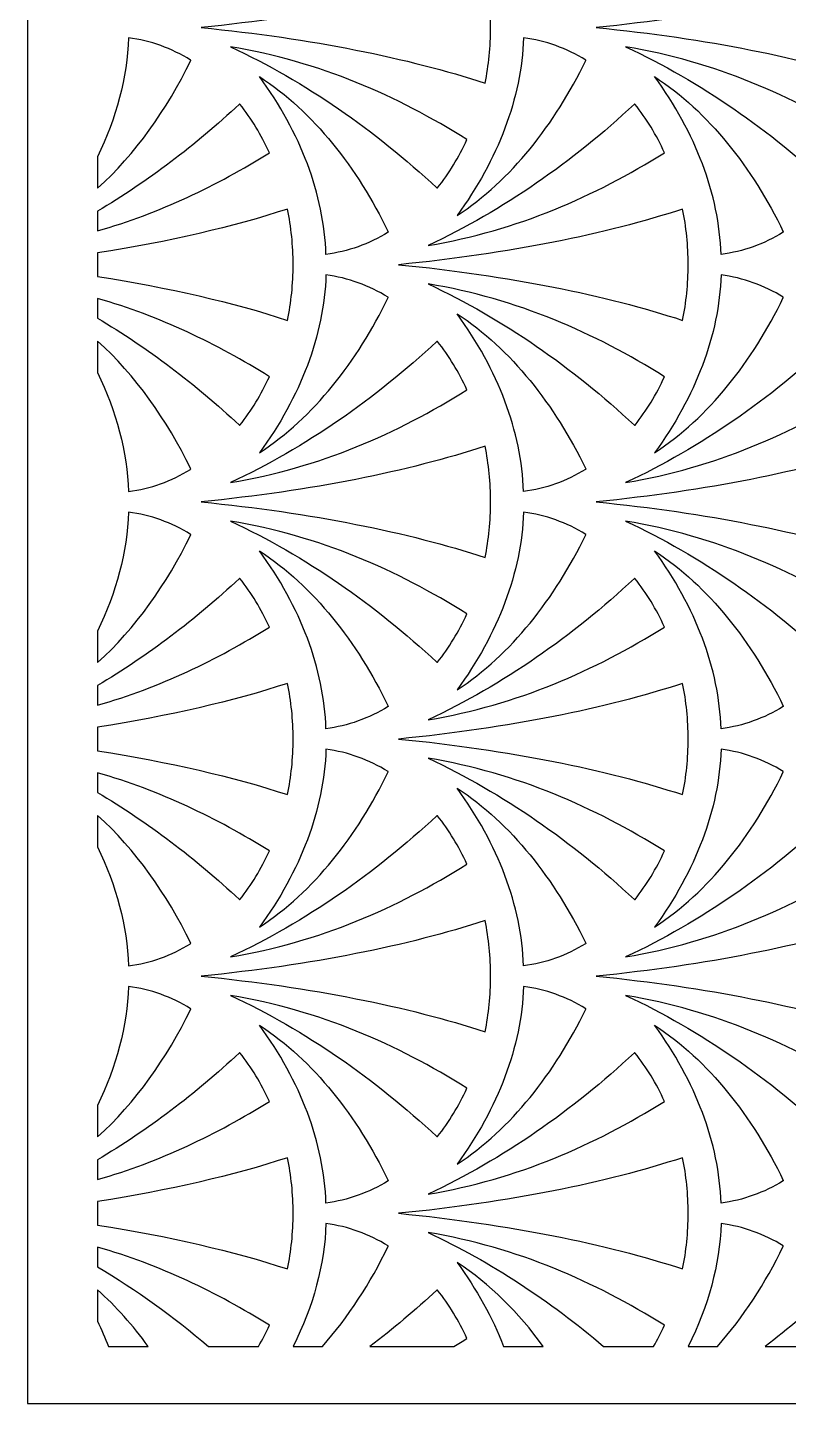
# Model space of a CAD drawing. Header units: centimetres. Extents: x 7.8 to 12.4, y -9 to 9.
# Drawn here: x 7.778 to 10.227, y -9 to -4.57 of the extents above; entities that cross this region are included whole.
import ezdxf

# ---------------------------------------------------------------- set-up
doc = ezdxf.new("R2010")
doc.units = ezdxf.units.CM
doc.header["$MEASUREMENT"] = 0
doc.layers.add('layer 1', color=7, linetype='Continuous')

msp = doc.modelspace()

# ---------------------------------------------------------------- linework, layer by layer
at = {"layer": 'layer 1', "color": 250, "lineweight": 30}
for points, knots in [([(7.77791, 9.00077), (7.77791, 9.00077), (12.37, 9.00077), (12.37, 9.00077), (12.37, 9.00077), (12.37, 9.00077), (12.37, -9.00021), (12.37, -9.00021), (12.37, -9.00021), (12.37, -9.00021), (7.77791, -9.00021), (7.77791, -9.00021), (7.77791, -9.00021), (7.77791, -9.00021), (7.77791, 9.00077), (7.77791, 9.00077)], [0, 0, 0, 0, 0.2, 0.2, 0.2, 0.2, 0.4, 0.4, 0.4, 0.4, 0.6, 0.6, 0.6, 0.6, 1, 1, 1, 1]), ([(9.25061, -4.39091), (9.26224, -4.44829), (9.26844, -4.50833), (9.26844, -4.57011), (9.26844, -4.57011), (9.26844, -4.6319), (9.26224, -4.69193), (9.25061, -4.74931), (9.25061, -4.74931), (9.00328, -4.66814), (8.69345, -4.60557), (8.3363, -4.57011), (8.3363, -4.57011), (8.33633, -4.57011), (8.33636, -4.57011), (8.3364, -4.57011), (8.3364, -4.57011), (8.33636, -4.5701), (8.33633, -4.5701), (8.3363, -4.5701), (8.3363, -4.5701), (8.69345, -4.53466), (9.00328, -4.47207), (9.25061, -4.39091)], [0, 0, 0, 0, 0.1428571, 0.1428571, 0.1428571, 0.1428571, 0.2857143, 0.2857143, 0.2857143, 0.2857143, 0.4285714, 0.4285714, 0.4285714, 0.4285714, 0.5714286, 0.5714286, 0.5714286, 0.5714286, 0.7142857, 0.7142857, 0.7142857, 0.7142857, 1, 1, 1, 1]), ([(10.5222, -4.39091), (10.53382, -4.44829), (10.54002, -4.50833), (10.54002, -4.57011), (10.54002, -4.57011), (10.54002, -4.6319), (10.53382, -4.69193), (10.5222, -4.74931), (10.5222, -4.74931), (10.27486, -4.66814), (9.96504, -4.60557), (9.60789, -4.57011), (9.60789, -4.57011), (9.60792, -4.57011), (9.60795, -4.57011), (9.60799, -4.57011), (9.60799, -4.57011), (9.60795, -4.5701), (9.60792, -4.5701), (9.60789, -4.5701), (9.60789, -4.5701), (9.96504, -4.53466), (10.27486, -4.47207), (10.5222, -4.39091)], [0, 0, 0, 0, 0.1428571, 0.1428571, 0.1428571, 0.1428571, 0.2857143, 0.2857143, 0.2857143, 0.2857143, 0.4285714, 0.4285714, 0.4285714, 0.4285714, 0.5714286, 0.5714286, 0.5714286, 0.5714286, 0.7142857, 0.7142857, 0.7142857, 0.7142857, 1, 1, 1, 1]), ([(8.00294, -5.08764), (8.00294, -5.08764), (8.00294, -4.9868), (8.00294, -4.9868), (8.00294, -4.9868), (8.0639, -4.86119), (8.09849, -4.73099), (8.10277, -4.60331), (8.10277, -4.60331), (8.17395, -4.61219), (8.24146, -4.63701), (8.30298, -4.67483), (8.30298, -4.67483), (8.30302, -4.6753), (8.30307, -4.67577), (8.30311, -4.67626), (8.30311, -4.67626), (8.22591, -4.83476), (8.12493, -4.97829), (8.00294, -5.08764)], [0, 0, 0, 0, 0.1666667, 0.1666667, 0.1666667, 0.1666667, 0.3333333, 0.3333333, 0.3333333, 0.3333333, 0.5, 0.5, 0.5, 0.5, 0.6666667, 0.6666667, 0.6666667, 0.6666667, 1, 1, 1, 1]), ([(9.37435, -4.60331), (9.44554, -4.61219), (9.51305, -4.63701), (9.57456, -4.67483), (9.57456, -4.67483), (9.57461, -4.6753), (9.57465, -4.67577), (9.57468, -4.67626), (9.57468, -4.67626), (9.47459, -4.88181), (9.3345, -5.06223), (9.1604, -5.1755), (9.1604, -5.1755), (9.29204, -4.9955), (9.36789, -4.79649), (9.37435, -4.60331)], [0, 0, 0, 0, 0.2, 0.2, 0.2, 0.2, 0.4, 0.4, 0.4, 0.4, 0.6, 0.6, 0.6, 0.6, 1, 1, 1, 1]), ([(9.19218, -4.93068), (9.16617, -4.98785), (9.13421, -5.04029), (9.09733, -5.08663), (9.09733, -5.08663), (9.09671, -5.08665), (9.0961, -5.08666), (9.09549, -5.08666), (9.09549, -5.08666), (8.89462, -4.89995), (8.67459, -4.7461), (8.43144, -4.6319), (8.43144, -4.6319), (8.72017, -4.68036), (8.96683, -4.79004), (9.19218, -4.93068)], [0, 0, 0, 0, 0.2, 0.2, 0.2, 0.2, 0.4, 0.4, 0.4, 0.4, 0.6, 0.6, 0.6, 0.6, 1, 1, 1, 1]), ([(10.46377, -4.93068), (10.43776, -4.98785), (10.40579, -5.04029), (10.36892, -5.08663), (10.36892, -5.08663), (10.3683, -5.08665), (10.36768, -5.08666), (10.36708, -5.08666), (10.36708, -5.08666), (10.16621, -4.89995), (9.94618, -4.7461), (9.70303, -4.6319), (9.70303, -4.6319), (9.99176, -4.68036), (10.23841, -4.79004), (10.46377, -4.93068)], [0, 0, 0, 0, 0.2, 0.2, 0.2, 0.2, 0.4, 0.4, 0.4, 0.4, 0.6, 0.6, 0.6, 0.6, 1, 1, 1, 1]), ([(8.52461, -4.7283), (8.65625, -4.9083), (8.73209, -5.1073), (8.73855, -5.30049), (8.73855, -5.30049), (8.80952, -5.29164), (8.87682, -5.26694), (8.93818, -5.22934), (8.93818, -5.22934), (8.93841, -5.22874), (8.93865, -5.22814), (8.93888, -5.22754), (8.93888, -5.22754), (8.83879, -5.02197), (8.69871, -4.84157), (8.52461, -4.7283)], [0, 0, 0, 0, 0.2, 0.2, 0.2, 0.2, 0.4, 0.4, 0.4, 0.4, 0.6, 0.6, 0.6, 0.6, 1, 1, 1, 1]), ([(9.7962, -4.7283), (9.92784, -4.9083), (10.00369, -5.1073), (10.01015, -5.30049), (10.01015, -5.30049), (10.0811, -5.29164), (10.14841, -5.26694), (10.20977, -5.22934), (10.20977, -5.22934), (10.21001, -5.22874), (10.21024, -5.22814), (10.21047, -5.22754), (10.21047, -5.22754), (10.11038, -5.02197), (9.9703, -4.84157), (9.7962, -4.7283)], [0, 0, 0, 0, 0.2, 0.2, 0.2, 0.2, 0.4, 0.4, 0.4, 0.4, 0.6, 0.6, 0.6, 0.6, 1, 1, 1, 1]), ([(8.00294, -5.225), (8.00294, -5.225), (8.00294, -5.16179), (8.00294, -5.16179), (8.00294, -5.16179), (8.16572, -5.06497), (8.31751, -4.94929), (8.45969, -4.81713), (8.45969, -4.81713), (8.4603, -4.81711), (8.46087, -4.81711), (8.46148, -4.81708), (8.46148, -4.81708), (8.49838, -4.86347), (8.53037, -4.91591), (8.55639, -4.9731), (8.55639, -4.9731), (8.3869, -5.07889), (8.20536, -5.16713), (8.00294, -5.225)], [0, 0, 0, 0, 0.1666667, 0.1666667, 0.1666667, 0.1666667, 0.3333333, 0.3333333, 0.3333333, 0.3333333, 0.5, 0.5, 0.5, 0.5, 0.6666667, 0.6666667, 0.6666667, 0.6666667, 1, 1, 1, 1]), ([(9.73308, -4.81708), (9.76997, -4.86347), (9.80196, -4.91591), (9.82798, -4.9731), (9.82798, -4.9731), (9.60261, -5.11376), (9.35596, -5.22343), (9.06724, -5.2719), (9.06724, -5.2719), (9.31039, -5.15769), (9.5304, -5.00384), (9.73128, -4.81713), (9.73128, -4.81713), (9.73187, -4.81711), (9.73246, -4.81711), (9.73308, -4.81708)], [0, 0, 0, 0, 0.2, 0.2, 0.2, 0.2, 0.4, 0.4, 0.4, 0.4, 0.6, 0.6, 0.6, 0.6, 1, 1, 1, 1]), ([(8.00294, -5.37178), (8.00294, -5.37178), (8.00294, -5.29557), (8.00294, -5.29557), (8.00294, -5.29557), (8.23448, -5.2598), (8.44023, -5.21178), (8.61481, -5.15449), (8.61481, -5.15449), (8.62645, -5.21188), (8.63265, -5.2719), (8.63265, -5.33369), (8.63265, -5.33369), (8.63265, -5.39546), (8.62645, -5.45549), (8.61481, -5.51289), (8.61481, -5.51289), (8.44023, -5.45559), (8.23448, -5.40755), (8.00294, -5.37178)], [0, 0, 0, 0, 0.1666667, 0.1666667, 0.1666667, 0.1666667, 0.3333333, 0.3333333, 0.3333333, 0.3333333, 0.5, 0.5, 0.5, 0.5, 0.6666667, 0.6666667, 0.6666667, 0.6666667, 1, 1, 1, 1]), ([(9.88641, -5.15449), (9.89802, -5.21188), (9.90424, -5.2719), (9.90424, -5.33369), (9.90424, -5.33369), (9.90424, -5.39546), (9.89804, -5.45549), (9.88641, -5.51289), (9.88641, -5.51289), (9.63907, -5.43172), (9.32924, -5.36915), (8.97209, -5.33369), (8.97209, -5.33369), (8.97212, -5.33369), (8.97216, -5.33369), (8.97219, -5.33369), (8.97219, -5.33369), (8.97216, -5.33368), (8.97212, -5.33368), (8.97209, -5.33368), (8.97209, -5.33368), (9.32924, -5.29822), (9.63907, -5.23565), (9.88641, -5.15449)], [0, 0, 0, 0, 0.1428571, 0.1428571, 0.1428571, 0.1428571, 0.2857143, 0.2857143, 0.2857143, 0.2857143, 0.4285714, 0.4285714, 0.4285714, 0.4285714, 0.5714286, 0.5714286, 0.5714286, 0.5714286, 0.7142857, 0.7142857, 0.7142857, 0.7142857, 1, 1, 1, 1]), ([(8.73855, -5.36689), (8.80974, -5.37577), (8.87726, -5.40059), (8.93878, -5.4384), (8.93878, -5.4384), (8.93881, -5.43888), (8.93885, -5.43935), (8.93888, -5.43984), (8.93888, -5.43984), (8.83879, -5.64538), (8.69871, -5.82581), (8.52461, -5.93907), (8.52461, -5.93907), (8.65625, -5.75908), (8.73209, -5.56007), (8.73855, -5.36689)], [0, 0, 0, 0, 0.2, 0.2, 0.2, 0.2, 0.4, 0.4, 0.4, 0.4, 0.6, 0.6, 0.6, 0.6, 1, 1, 1, 1]), ([(9.82798, -5.69427), (9.80198, -5.75144), (9.77001, -5.80387), (9.73312, -5.85022), (9.73312, -5.85022), (9.73251, -5.85023), (9.73189, -5.85024), (9.73128, -5.85024), (9.73128, -5.85024), (9.5304, -5.66353), (9.31039, -5.50968), (9.06724, -5.39548), (9.06724, -5.39548), (9.35596, -5.44394), (9.60261, -5.5536), (9.82798, -5.69427)], [0, 0, 0, 0, 0.2, 0.2, 0.2, 0.2, 0.4, 0.4, 0.4, 0.4, 0.6, 0.6, 0.6, 0.6, 1, 1, 1, 1]), ([(10.01015, -5.36689), (10.08133, -5.37577), (10.14885, -5.40059), (10.21035, -5.4384), (10.21035, -5.4384), (10.2104, -5.43888), (10.21044, -5.43935), (10.21047, -5.43984), (10.21047, -5.43984), (10.11038, -5.64538), (9.9703, -5.82581), (9.7962, -5.93907), (9.7962, -5.93907), (9.92784, -5.75908), (10.00369, -5.56007), (10.01015, -5.36689)], [0, 0, 0, 0, 0.2, 0.2, 0.2, 0.2, 0.4, 0.4, 0.4, 0.4, 0.6, 0.6, 0.6, 0.6, 1, 1, 1, 1]), ([(8.00294, -5.50555), (8.00294, -5.50555), (8.00294, -5.44235), (8.00294, -5.44235), (8.00294, -5.44235), (8.20536, -5.50022), (8.3869, -5.58848), (8.55639, -5.69427), (8.55639, -5.69427), (8.53039, -5.75144), (8.49842, -5.80387), (8.46153, -5.85022), (8.46153, -5.85022), (8.46092, -5.85023), (8.46031, -5.85024), (8.45969, -5.85024), (8.45969, -5.85024), (8.31751, -5.71808), (8.16572, -5.60236), (8.00294, -5.50555)], [0, 0, 0, 0, 0.1666667, 0.1666667, 0.1666667, 0.1666667, 0.3333333, 0.3333333, 0.3333333, 0.3333333, 0.5, 0.5, 0.5, 0.5, 0.6666667, 0.6666667, 0.6666667, 0.6666667, 1, 1, 1, 1]), ([(9.1604, -5.49188), (9.29204, -5.67187), (9.36789, -5.87088), (9.37435, -6.06406), (9.37435, -6.06406), (9.44531, -6.05521), (9.51261, -6.03052), (9.57398, -5.99292), (9.57398, -5.99292), (9.57421, -5.99231), (9.57445, -5.99171), (9.57468, -5.99112), (9.57468, -5.99112), (9.47459, -5.78555), (9.3345, -5.60514), (9.1604, -5.49188)], [0, 0, 0, 0, 0.2, 0.2, 0.2, 0.2, 0.4, 0.4, 0.4, 0.4, 0.6, 0.6, 0.6, 0.6, 1, 1, 1, 1]), ([(8.00294, -5.68053), (8.00294, -5.68053), (8.00294, -5.5797), (8.00294, -5.5797), (8.00294, -5.5797), (8.12493, -5.68904), (8.22591, -5.83261), (8.30311, -5.99112), (8.30311, -5.99112), (8.30287, -5.99171), (8.30262, -5.99231), (8.30239, -5.99292), (8.30239, -5.99292), (8.24102, -6.03052), (8.17373, -6.05521), (8.10277, -6.06406), (8.10277, -6.06406), (8.09849, -5.93638), (8.0639, -5.80613), (8.00294, -5.68053)], [0, 0, 0, 0, 0.1666667, 0.1666667, 0.1666667, 0.1666667, 0.3333333, 0.3333333, 0.3333333, 0.3333333, 0.5, 0.5, 0.5, 0.5, 0.6666667, 0.6666667, 0.6666667, 0.6666667, 1, 1, 1, 1]), ([(9.09728, -5.58066), (9.13417, -5.62705), (9.16617, -5.67949), (9.19218, -5.73668), (9.19218, -5.73668), (8.96683, -5.87733), (8.72017, -5.98701), (8.43144, -6.03546), (8.43144, -6.03546), (8.67459, -5.92127), (8.89462, -5.76741), (9.09549, -5.58071), (9.09549, -5.58071), (9.09609, -5.58069), (9.09667, -5.58069), (9.09728, -5.58066)], [0, 0, 0, 0, 0.2, 0.2, 0.2, 0.2, 0.4, 0.4, 0.4, 0.4, 0.6, 0.6, 0.6, 0.6, 1, 1, 1, 1]), ([(10.36885, -5.58066), (10.40576, -5.62705), (10.43775, -5.67949), (10.46377, -5.73668), (10.46377, -5.73668), (10.23841, -5.87733), (9.99176, -5.98701), (9.70303, -6.03546), (9.70303, -6.03546), (9.94618, -5.92127), (10.16621, -5.76741), (10.36708, -5.58071), (10.36708, -5.58071), (10.36767, -5.58069), (10.36826, -5.58069), (10.36885, -5.58066)], [0, 0, 0, 0, 0.2, 0.2, 0.2, 0.2, 0.4, 0.4, 0.4, 0.4, 0.6, 0.6, 0.6, 0.6, 1, 1, 1, 1]), ([(9.25061, -5.91806), (9.26224, -5.97546), (9.26844, -6.03547), (9.26844, -6.09726), (9.26844, -6.09726), (9.26844, -6.15904), (9.26224, -6.21907), (9.25061, -6.27647), (9.25061, -6.27647), (9.00328, -6.19528), (8.69345, -6.13271), (8.3363, -6.09727), (8.3363, -6.09727), (8.33633, -6.09726), (8.33636, -6.09726), (8.3364, -6.09726), (8.3364, -6.09726), (8.33636, -6.09726), (8.33633, -6.09726), (8.3363, -6.09726), (8.3363, -6.09726), (8.69345, -6.0618), (9.00328, -5.99923), (9.25061, -5.91806)], [0, 0, 0, 0, 0.1428571, 0.1428571, 0.1428571, 0.1428571, 0.2857143, 0.2857143, 0.2857143, 0.2857143, 0.4285714, 0.4285714, 0.4285714, 0.4285714, 0.5714286, 0.5714286, 0.5714286, 0.5714286, 0.7142857, 0.7142857, 0.7142857, 0.7142857, 1, 1, 1, 1]), ([(10.5222, -5.91806), (10.53382, -5.97546), (10.54002, -6.03547), (10.54002, -6.09726), (10.54002, -6.09726), (10.54002, -6.15904), (10.53382, -6.21907), (10.5222, -6.27647), (10.5222, -6.27647), (10.27486, -6.19528), (9.96504, -6.13271), (9.60789, -6.09727), (9.60789, -6.09727), (9.60792, -6.09726), (9.60795, -6.09726), (9.60799, -6.09726), (9.60799, -6.09726), (9.60795, -6.09726), (9.60792, -6.09726), (9.60789, -6.09726), (9.60789, -6.09726), (9.96504, -6.0618), (10.27486, -5.99923), (10.5222, -5.91806)], [0, 0, 0, 0, 0.1428571, 0.1428571, 0.1428571, 0.1428571, 0.2857143, 0.2857143, 0.2857143, 0.2857143, 0.4285714, 0.4285714, 0.4285714, 0.4285714, 0.5714286, 0.5714286, 0.5714286, 0.5714286, 0.7142857, 0.7142857, 0.7142857, 0.7142857, 1, 1, 1, 1]), ([(8.00294, -6.6148), (8.00294, -6.6148), (8.00294, -6.51395), (8.00294, -6.51395), (8.00294, -6.51395), (8.0639, -6.38835), (8.09849, -6.25814), (8.10277, -6.13046), (8.10277, -6.13046), (8.17395, -6.13934), (8.24146, -6.16416), (8.30298, -6.20198), (8.30298, -6.20198), (8.30302, -6.20246), (8.30307, -6.20293), (8.30311, -6.20341), (8.30311, -6.20341), (8.22591, -6.36192), (8.12493, -6.50545), (8.00294, -6.6148)], [0, 0, 0, 0, 0.1666667, 0.1666667, 0.1666667, 0.1666667, 0.3333333, 0.3333333, 0.3333333, 0.3333333, 0.5, 0.5, 0.5, 0.5, 0.6666667, 0.6666667, 0.6666667, 0.6666667, 1, 1, 1, 1]), ([(9.37435, -6.13046), (9.44554, -6.13934), (9.51305, -6.16416), (9.57456, -6.20198), (9.57456, -6.20198), (9.57461, -6.20246), (9.57465, -6.20293), (9.57468, -6.20341), (9.57468, -6.20341), (9.47459, -6.40896), (9.3345, -6.58939), (9.1604, -6.70266), (9.1604, -6.70266), (9.29204, -6.52266), (9.36789, -6.32363), (9.37435, -6.13046)], [0, 0, 0, 0, 0.2, 0.2, 0.2, 0.2, 0.4, 0.4, 0.4, 0.4, 0.6, 0.6, 0.6, 0.6, 1, 1, 1, 1]), ([(9.19218, -6.45785), (9.16617, -6.51501), (9.13421, -6.56744), (9.09733, -6.61379), (9.09733, -6.61379), (9.09671, -6.6138), (9.0961, -6.6138), (9.09549, -6.61382), (9.09549, -6.61382), (8.89462, -6.42711), (8.67459, -6.27325), (8.43144, -6.15906), (8.43144, -6.15906), (8.72017, -6.20752), (8.96683, -6.31719), (9.19218, -6.45785)], [0, 0, 0, 0, 0.2, 0.2, 0.2, 0.2, 0.4, 0.4, 0.4, 0.4, 0.6, 0.6, 0.6, 0.6, 1, 1, 1, 1]), ([(10.46377, -6.45785), (10.43776, -6.51501), (10.40579, -6.56744), (10.36892, -6.61379), (10.36892, -6.61379), (10.3683, -6.6138), (10.36768, -6.6138), (10.36708, -6.61382), (10.36708, -6.61382), (10.16621, -6.42711), (9.94618, -6.27325), (9.70303, -6.15906), (9.70303, -6.15906), (9.99176, -6.20752), (10.23841, -6.31719), (10.46377, -6.45785)], [0, 0, 0, 0, 0.2, 0.2, 0.2, 0.2, 0.4, 0.4, 0.4, 0.4, 0.6, 0.6, 0.6, 0.6, 1, 1, 1, 1]), ([(8.52461, -6.25544), (8.65625, -6.43545), (8.73209, -6.63446), (8.73855, -6.82764), (8.73855, -6.82764), (8.80952, -6.81878), (8.87682, -6.79409), (8.93818, -6.75649), (8.93818, -6.75649), (8.93841, -6.75589), (8.93865, -6.75529), (8.93888, -6.7547), (8.93888, -6.7547), (8.83879, -6.54914), (8.69871, -6.36872), (8.52461, -6.25544)], [0, 0, 0, 0, 0.2, 0.2, 0.2, 0.2, 0.4, 0.4, 0.4, 0.4, 0.6, 0.6, 0.6, 0.6, 1, 1, 1, 1]), ([(9.7962, -6.25544), (9.92784, -6.43545), (10.00369, -6.63446), (10.01015, -6.82764), (10.01015, -6.82764), (10.0811, -6.81878), (10.14841, -6.79409), (10.20977, -6.75649), (10.20977, -6.75649), (10.21001, -6.75589), (10.21024, -6.75529), (10.21047, -6.7547), (10.21047, -6.7547), (10.11038, -6.54914), (9.9703, -6.36872), (9.7962, -6.25544)], [0, 0, 0, 0, 0.2, 0.2, 0.2, 0.2, 0.4, 0.4, 0.4, 0.4, 0.6, 0.6, 0.6, 0.6, 1, 1, 1, 1]), ([(8.00294, -6.75216), (8.00294, -6.75216), (8.00294, -6.68895), (8.00294, -6.68895), (8.00294, -6.68895), (8.16572, -6.59212), (8.31751, -6.47645), (8.45969, -6.34429), (8.45969, -6.34429), (8.4603, -6.34427), (8.46087, -6.34426), (8.46148, -6.34424), (8.46148, -6.34424), (8.49838, -6.39061), (8.53037, -6.44307), (8.55639, -6.50026), (8.55639, -6.50026), (8.3869, -6.60604), (8.20536, -6.69429), (8.00294, -6.75216)], [0, 0, 0, 0, 0.1666667, 0.1666667, 0.1666667, 0.1666667, 0.3333333, 0.3333333, 0.3333333, 0.3333333, 0.5, 0.5, 0.5, 0.5, 0.6666667, 0.6666667, 0.6666667, 0.6666667, 1, 1, 1, 1]), ([(9.73308, -6.34424), (9.76997, -6.39061), (9.80196, -6.44307), (9.82798, -6.50026), (9.82798, -6.50026), (9.60261, -6.64091), (9.35596, -6.75059), (9.06724, -6.79904), (9.06724, -6.79904), (9.31039, -6.68485), (9.5304, -6.531), (9.73128, -6.34429), (9.73128, -6.34429), (9.73187, -6.34427), (9.73246, -6.34426), (9.73308, -6.34424)], [0, 0, 0, 0, 0.2, 0.2, 0.2, 0.2, 0.4, 0.4, 0.4, 0.4, 0.6, 0.6, 0.6, 0.6, 1, 1, 1, 1]), ([(8.00294, -6.89893), (8.00294, -6.89893), (8.00294, -6.82272), (8.00294, -6.82272), (8.00294, -6.82272), (8.23448, -6.78696), (8.44023, -6.73894), (8.61481, -6.68163), (8.61481, -6.68163), (8.62645, -6.73902), (8.63265, -6.79906), (8.63265, -6.86084), (8.63265, -6.86084), (8.63265, -6.92262), (8.62645, -6.98265), (8.61481, -7.04004), (8.61481, -7.04004), (8.44023, -6.98273), (8.23448, -6.9347), (8.00294, -6.89893)], [0, 0, 0, 0, 0.1666667, 0.1666667, 0.1666667, 0.1666667, 0.3333333, 0.3333333, 0.3333333, 0.3333333, 0.5, 0.5, 0.5, 0.5, 0.6666667, 0.6666667, 0.6666667, 0.6666667, 1, 1, 1, 1]), ([(9.88641, -6.68163), (9.89802, -6.73902), (9.90424, -6.79906), (9.90424, -6.86084), (9.90424, -6.86084), (9.90424, -6.92262), (9.89804, -6.98265), (9.88641, -7.04004), (9.88641, -7.04004), (9.63907, -6.95887), (9.32924, -6.89629), (8.97209, -6.86084), (8.97209, -6.86084), (8.97212, -6.86084), (8.97216, -6.86084), (8.97219, -6.86084), (8.97219, -6.86084), (8.97216, -6.86084), (8.97212, -6.86084), (8.97209, -6.86084), (8.97209, -6.86084), (9.32924, -6.82539), (9.63907, -6.76281), (9.88641, -6.68163)], [0, 0, 0, 0, 0.1428571, 0.1428571, 0.1428571, 0.1428571, 0.2857143, 0.2857143, 0.2857143, 0.2857143, 0.4285714, 0.4285714, 0.4285714, 0.4285714, 0.5714286, 0.5714286, 0.5714286, 0.5714286, 0.7142857, 0.7142857, 0.7142857, 0.7142857, 1, 1, 1, 1]), ([(8.73855, -6.89403), (8.80974, -6.90292), (8.87726, -6.92774), (8.93878, -6.96555), (8.93878, -6.96555), (8.93881, -6.96603), (8.93885, -6.96651), (8.93888, -6.96699), (8.93888, -6.96699), (8.83879, -7.17254), (8.69871, -7.35297), (8.52461, -7.46624), (8.52461, -7.46624), (8.65625, -7.28623), (8.73209, -7.08721), (8.73855, -6.89403)], [0, 0, 0, 0, 0.2, 0.2, 0.2, 0.2, 0.4, 0.4, 0.4, 0.4, 0.6, 0.6, 0.6, 0.6, 1, 1, 1, 1]), ([(10.01015, -6.89403), (10.08133, -6.90292), (10.14885, -6.92774), (10.21035, -6.96555), (10.21035, -6.96555), (10.2104, -6.96603), (10.21044, -6.96651), (10.21047, -6.96699), (10.21047, -6.96699), (10.11038, -7.17254), (9.9703, -7.35297), (9.7962, -7.46624), (9.7962, -7.46624), (9.92784, -7.28623), (10.00369, -7.08721), (10.01015, -6.89403)], [0, 0, 0, 0, 0.2, 0.2, 0.2, 0.2, 0.4, 0.4, 0.4, 0.4, 0.6, 0.6, 0.6, 0.6, 1, 1, 1, 1]), ([(9.82798, -7.22142), (9.80198, -7.27858), (9.77001, -7.33101), (9.73312, -7.37737), (9.73312, -7.37737), (9.73251, -7.37738), (9.73189, -7.37738), (9.73128, -7.37738), (9.73128, -7.37738), (9.5304, -7.19068), (9.31039, -7.03683), (9.06724, -6.92263), (9.06724, -6.92263), (9.35596, -6.9711), (9.60261, -7.08077), (9.82798, -7.22142)], [0, 0, 0, 0, 0.2, 0.2, 0.2, 0.2, 0.4, 0.4, 0.4, 0.4, 0.6, 0.6, 0.6, 0.6, 1, 1, 1, 1]), ([(8.00294, -7.03269), (8.00294, -7.03269), (8.00294, -6.9695), (8.00294, -6.9695), (8.00294, -6.9695), (8.20536, -7.02738), (8.3869, -7.11564), (8.55639, -7.22142), (8.55639, -7.22142), (8.53039, -7.27858), (8.49842, -7.33101), (8.46153, -7.37737), (8.46153, -7.37737), (8.46092, -7.37738), (8.46031, -7.37738), (8.45969, -7.37738), (8.45969, -7.37738), (8.31751, -7.24523), (8.16572, -7.12952), (8.00294, -7.03269)], [0, 0, 0, 0, 0.1666667, 0.1666667, 0.1666667, 0.1666667, 0.3333333, 0.3333333, 0.3333333, 0.3333333, 0.5, 0.5, 0.5, 0.5, 0.6666667, 0.6666667, 0.6666667, 0.6666667, 1, 1, 1, 1]), ([(9.1604, -7.01902), (9.29204, -7.19902), (9.36789, -7.39804), (9.37435, -7.59121), (9.37435, -7.59121), (9.44531, -7.58237), (9.51261, -7.55767), (9.57398, -7.52006), (9.57398, -7.52006), (9.57421, -7.51947), (9.57445, -7.51886), (9.57468, -7.51826), (9.57468, -7.51826), (9.47459, -7.31272), (9.3345, -7.13229), (9.1604, -7.01902)], [0, 0, 0, 0, 0.2, 0.2, 0.2, 0.2, 0.4, 0.4, 0.4, 0.4, 0.6, 0.6, 0.6, 0.6, 1, 1, 1, 1]), ([(8.00294, -7.20768), (8.00294, -7.20768), (8.00294, -7.10685), (8.00294, -7.10685), (8.00294, -7.10685), (8.12493, -7.2162), (8.22591, -7.35976), (8.30311, -7.51826), (8.30311, -7.51826), (8.30287, -7.51886), (8.30262, -7.51947), (8.30239, -7.52006), (8.30239, -7.52006), (8.24102, -7.55767), (8.17373, -7.58237), (8.10277, -7.59121), (8.10277, -7.59121), (8.09849, -7.46354), (8.0639, -7.33328), (8.00294, -7.20768)], [0, 0, 0, 0, 0.1666667, 0.1666667, 0.1666667, 0.1666667, 0.3333333, 0.3333333, 0.3333333, 0.3333333, 0.5, 0.5, 0.5, 0.5, 0.6666667, 0.6666667, 0.6666667, 0.6666667, 1, 1, 1, 1]), ([(9.09728, -7.10783), (9.13417, -7.15419), (9.16617, -7.20665), (9.19218, -7.26383), (9.19218, -7.26383), (8.96683, -7.40449), (8.72017, -7.51415), (8.43144, -7.56262), (8.43144, -7.56262), (8.67459, -7.44843), (8.89462, -7.29458), (9.09549, -7.10786), (9.09549, -7.10786), (9.09609, -7.10784), (9.09667, -7.10783), (9.09728, -7.10783)], [0, 0, 0, 0, 0.2, 0.2, 0.2, 0.2, 0.4, 0.4, 0.4, 0.4, 0.6, 0.6, 0.6, 0.6, 1, 1, 1, 1]), ([(10.36885, -7.10783), (10.40576, -7.15419), (10.43775, -7.20665), (10.46377, -7.26383), (10.46377, -7.26383), (10.23841, -7.40449), (9.99176, -7.51415), (9.70303, -7.56262), (9.70303, -7.56262), (9.94618, -7.44843), (10.16621, -7.29458), (10.36708, -7.10786), (10.36708, -7.10786), (10.36767, -7.10784), (10.36826, -7.10783), (10.36885, -7.10783)], [0, 0, 0, 0, 0.2, 0.2, 0.2, 0.2, 0.4, 0.4, 0.4, 0.4, 0.6, 0.6, 0.6, 0.6, 1, 1, 1, 1]), ([(9.25061, -7.44521), (9.26224, -7.5026), (9.26844, -7.56264), (9.26844, -7.62442), (9.26844, -7.62442), (9.26844, -7.6862), (9.26224, -7.74623), (9.25061, -7.80362), (9.25061, -7.80362), (9.00328, -7.72245), (8.69345, -7.65987), (8.3363, -7.62442), (8.3363, -7.62442), (8.33633, -7.62442), (8.33636, -7.62442), (8.3364, -7.62442), (8.3364, -7.62442), (8.33636, -7.62442), (8.33633, -7.62442), (8.3363, -7.62442), (8.3363, -7.62442), (8.69345, -7.58896), (9.00328, -7.52639), (9.25061, -7.44521)], [0, 0, 0, 0, 0.1428571, 0.1428571, 0.1428571, 0.1428571, 0.2857143, 0.2857143, 0.2857143, 0.2857143, 0.4285714, 0.4285714, 0.4285714, 0.4285714, 0.5714286, 0.5714286, 0.5714286, 0.5714286, 0.7142857, 0.7142857, 0.7142857, 0.7142857, 1, 1, 1, 1]), ([(10.5222, -7.44521), (10.53382, -7.5026), (10.54002, -7.56264), (10.54002, -7.62442), (10.54002, -7.62442), (10.54002, -7.6862), (10.53382, -7.74623), (10.5222, -7.80362), (10.5222, -7.80362), (10.27486, -7.72245), (9.96504, -7.65987), (9.60789, -7.62442), (9.60789, -7.62442), (9.60792, -7.62442), (9.60795, -7.62442), (9.60799, -7.62442), (9.60799, -7.62442), (9.60795, -7.62442), (9.60792, -7.62442), (9.60789, -7.62442), (9.60789, -7.62442), (9.96504, -7.58896), (10.27486, -7.52639), (10.5222, -7.44521)], [0, 0, 0, 0, 0.1428571, 0.1428571, 0.1428571, 0.1428571, 0.2857143, 0.2857143, 0.2857143, 0.2857143, 0.4285714, 0.4285714, 0.4285714, 0.4285714, 0.5714286, 0.5714286, 0.5714286, 0.5714286, 0.7142857, 0.7142857, 0.7142857, 0.7142857, 1, 1, 1, 1]), ([(8.00294, -8.14195), (8.00294, -8.14195), (8.00294, -8.0411), (8.00294, -8.0411), (8.00294, -8.0411), (8.0639, -7.9155), (8.09849, -7.78529), (8.10277, -7.65761), (8.10277, -7.65761), (8.17395, -7.66649), (8.24146, -7.69132), (8.30298, -7.72912), (8.30298, -7.72912), (8.30302, -7.72961), (8.30307, -7.73008), (8.30311, -7.73056), (8.30311, -7.73056), (8.22591, -7.88906), (8.12493, -8.03261), (8.00294, -8.14195)], [0, 0, 0, 0, 0.1666667, 0.1666667, 0.1666667, 0.1666667, 0.3333333, 0.3333333, 0.3333333, 0.3333333, 0.5, 0.5, 0.5, 0.5, 0.6666667, 0.6666667, 0.6666667, 0.6666667, 1, 1, 1, 1]), ([(9.37435, -7.65761), (9.44554, -7.66649), (9.51305, -7.69132), (9.57456, -7.72912), (9.57456, -7.72912), (9.57461, -7.72961), (9.57465, -7.73008), (9.57468, -7.73056), (9.57468, -7.73056), (9.47459, -7.93612), (9.3345, -8.11653), (9.1604, -8.22981), (9.1604, -8.22981), (9.29204, -8.0498), (9.36789, -7.8508), (9.37435, -7.65761)], [0, 0, 0, 0, 0.2, 0.2, 0.2, 0.2, 0.4, 0.4, 0.4, 0.4, 0.6, 0.6, 0.6, 0.6, 1, 1, 1, 1]), ([(9.19218, -7.98499), (9.16617, -8.04216), (9.13421, -8.09459), (9.09733, -8.14095), (9.09733, -8.14095), (9.09671, -8.14095), (9.0961, -8.14096), (9.09549, -8.14096), (9.09549, -8.14096), (8.89462, -7.95426), (8.67459, -7.8004), (8.43144, -7.68621), (8.43144, -7.68621), (8.72017, -7.73466), (8.96683, -7.84434), (9.19218, -7.98499)], [0, 0, 0, 0, 0.2, 0.2, 0.2, 0.2, 0.4, 0.4, 0.4, 0.4, 0.6, 0.6, 0.6, 0.6, 1, 1, 1, 1]), ([(10.46377, -7.98499), (10.43776, -8.04216), (10.40579, -8.09459), (10.36892, -8.14095), (10.36892, -8.14095), (10.3683, -8.14095), (10.36768, -8.14096), (10.36708, -8.14096), (10.36708, -8.14096), (10.16621, -7.95426), (9.94618, -7.8004), (9.70303, -7.68621), (9.70303, -7.68621), (9.99176, -7.73466), (10.23841, -7.84434), (10.46377, -7.98499)], [0, 0, 0, 0, 0.2, 0.2, 0.2, 0.2, 0.4, 0.4, 0.4, 0.4, 0.6, 0.6, 0.6, 0.6, 1, 1, 1, 1]), ([(8.52461, -7.7826), (8.65625, -7.96259), (8.73209, -8.16162), (8.73855, -8.3548), (8.73855, -8.3548), (8.80952, -8.34594), (8.87682, -8.32125), (8.93818, -8.28364), (8.93818, -8.28364), (8.93841, -8.28304), (8.93865, -8.28245), (8.93888, -8.28184), (8.93888, -8.28184), (8.83879, -8.0763), (8.69871, -7.89586), (8.52461, -7.7826)], [0, 0, 0, 0, 0.2, 0.2, 0.2, 0.2, 0.4, 0.4, 0.4, 0.4, 0.6, 0.6, 0.6, 0.6, 1, 1, 1, 1]), ([(9.7962, -7.7826), (9.92784, -7.96259), (10.00369, -8.16162), (10.01015, -8.3548), (10.01015, -8.3548), (10.0811, -8.34594), (10.14841, -8.32125), (10.20977, -8.28364), (10.20977, -8.28364), (10.21001, -8.28304), (10.21024, -8.28245), (10.21047, -8.28184), (10.21047, -8.28184), (10.11038, -8.0763), (9.9703, -7.89586), (9.7962, -7.7826)], [0, 0, 0, 0, 0.2, 0.2, 0.2, 0.2, 0.4, 0.4, 0.4, 0.4, 0.6, 0.6, 0.6, 0.6, 1, 1, 1, 1]), ([(8.00294, -8.27931), (8.00294, -8.27931), (8.00294, -8.21611), (8.00294, -8.21611), (8.00294, -8.21611), (8.16572, -8.11928), (8.31751, -8.00359), (8.45969, -7.87144), (8.45969, -7.87144), (8.4603, -7.87142), (8.46087, -7.87141), (8.46148, -7.8714), (8.46148, -7.8714), (8.49838, -7.91777), (8.53037, -7.97022), (8.55639, -8.02741), (8.55639, -8.02741), (8.3869, -8.13319), (8.20536, -8.22144), (8.00294, -8.27931)], [0, 0, 0, 0, 0.1666667, 0.1666667, 0.1666667, 0.1666667, 0.3333333, 0.3333333, 0.3333333, 0.3333333, 0.5, 0.5, 0.5, 0.5, 0.6666667, 0.6666667, 0.6666667, 0.6666667, 1, 1, 1, 1]), ([(9.73308, -7.8714), (9.76997, -7.91777), (9.80196, -7.97022), (9.82798, -8.02741), (9.82798, -8.02741), (9.60261, -8.16807), (9.35596, -8.27773), (9.06724, -8.3262), (9.06724, -8.3262), (9.31039, -8.21199), (9.5304, -8.05814), (9.73128, -7.87144), (9.73128, -7.87144), (9.73187, -7.87142), (9.73246, -7.87141), (9.73308, -7.8714)], [0, 0, 0, 0, 0.2, 0.2, 0.2, 0.2, 0.4, 0.4, 0.4, 0.4, 0.6, 0.6, 0.6, 0.6, 1, 1, 1, 1]), ([(8.00294, -8.42609), (8.00294, -8.42609), (8.00294, -8.34988), (8.00294, -8.34988), (8.00294, -8.34988), (8.23448, -8.31411), (8.44023, -8.26609), (8.61481, -8.20879), (8.61481, -8.20879), (8.62645, -8.26618), (8.63265, -8.32621), (8.63265, -8.38799), (8.63265, -8.38799), (8.63265, -8.44978), (8.62645, -8.50981), (8.61481, -8.56719), (8.61481, -8.56719), (8.44023, -8.50989), (8.23448, -8.46186), (8.00294, -8.42609)], [0, 0, 0, 0, 0.1666667, 0.1666667, 0.1666667, 0.1666667, 0.3333333, 0.3333333, 0.3333333, 0.3333333, 0.5, 0.5, 0.5, 0.5, 0.6666667, 0.6666667, 0.6666667, 0.6666667, 1, 1, 1, 1]), ([(9.88641, -8.20879), (9.89802, -8.26618), (9.90424, -8.32621), (9.90424, -8.38799), (9.90424, -8.38799), (9.90424, -8.44978), (9.89804, -8.50981), (9.88641, -8.56719), (9.88641, -8.56719), (9.63907, -8.48602), (9.32924, -8.42345), (8.97209, -8.38799), (8.97209, -8.38799), (8.97212, -8.38799), (8.97216, -8.38799), (8.97219, -8.38799), (8.97219, -8.38799), (8.97216, -8.38799), (8.97212, -8.38799), (8.97209, -8.38798), (8.97209, -8.38798), (9.32924, -8.35254), (9.63907, -8.28997), (9.88641, -8.20879)], [0, 0, 0, 0, 0.1428571, 0.1428571, 0.1428571, 0.1428571, 0.2857143, 0.2857143, 0.2857143, 0.2857143, 0.4285714, 0.4285714, 0.4285714, 0.4285714, 0.5714286, 0.5714286, 0.5714286, 0.5714286, 0.7142857, 0.7142857, 0.7142857, 0.7142857, 1, 1, 1, 1]), ([(8.72702, -8.81652), (8.72702, -8.81652), (8.63288, -8.81652), (8.63288, -8.81652), (8.63288, -8.81652), (8.69747, -8.68728), (8.73414, -8.55289), (8.73855, -8.42119), (8.73855, -8.42119), (8.80974, -8.43007), (8.87726, -8.45489), (8.93878, -8.4927), (8.93878, -8.4927), (8.93881, -8.49319), (8.93885, -8.49365), (8.93888, -8.49413), (8.93888, -8.49413), (8.88117, -8.61265), (8.81016, -8.72277), (8.72702, -8.81652)], [0, 0, 0, 0, 0.1666667, 0.1666667, 0.1666667, 0.1666667, 0.3333333, 0.3333333, 0.3333333, 0.3333333, 0.5, 0.5, 0.5, 0.5, 0.6666667, 0.6666667, 0.6666667, 0.6666667, 1, 1, 1, 1]), ([(9.79296, -8.81652), (9.79296, -8.81652), (9.63225, -8.81652), (9.63225, -8.81652), (9.63225, -8.81652), (9.45859, -8.66908), (9.27105, -8.54551), (9.06724, -8.44979), (9.06724, -8.44979), (9.35596, -8.49824), (9.60261, -8.60792), (9.82798, -8.74857), (9.82798, -8.74857), (9.8173, -8.77206), (9.80558, -8.79473), (9.79296, -8.81652)], [0, 0, 0, 0, 0.2, 0.2, 0.2, 0.2, 0.4, 0.4, 0.4, 0.4, 0.6, 0.6, 0.6, 0.6, 1, 1, 1, 1]), ([(9.99861, -8.81652), (9.99861, -8.81652), (9.90448, -8.81652), (9.90448, -8.81652), (9.90448, -8.81652), (9.96907, -8.68728), (10.00574, -8.55289), (10.01015, -8.42119), (10.01015, -8.42119), (10.08133, -8.43007), (10.14885, -8.45489), (10.21035, -8.4927), (10.21035, -8.4927), (10.2104, -8.49319), (10.21044, -8.49365), (10.21047, -8.49413), (10.21047, -8.49413), (10.15276, -8.61265), (10.08175, -8.72277), (9.99861, -8.81652)], [0, 0, 0, 0, 0.1666667, 0.1666667, 0.1666667, 0.1666667, 0.3333333, 0.3333333, 0.3333333, 0.3333333, 0.5, 0.5, 0.5, 0.5, 0.6666667, 0.6666667, 0.6666667, 0.6666667, 1, 1, 1, 1]), ([(8.52137, -8.81652), (8.52137, -8.81652), (8.36067, -8.81652), (8.36067, -8.81652), (8.36067, -8.81652), (8.24754, -8.72047), (8.12852, -8.63455), (8.00294, -8.55985), (8.00294, -8.55985), (8.00294, -8.55985), (8.00294, -8.49665), (8.00294, -8.49665), (8.00294, -8.49665), (8.20536, -8.55453), (8.3869, -8.64279), (8.55639, -8.74857), (8.55639, -8.74857), (8.54571, -8.77206), (8.53399, -8.79473), (8.52137, -8.81652)], [0, 0, 0, 0, 0.1666667, 0.1666667, 0.1666667, 0.1666667, 0.3333333, 0.3333333, 0.3333333, 0.3333333, 0.5, 0.5, 0.5, 0.5, 0.6666667, 0.6666667, 0.6666667, 0.6666667, 1, 1, 1, 1]), ([(9.43794, -8.81652), (9.43794, -8.81652), (9.31017, -8.81652), (9.31017, -8.81652), (9.31017, -8.81652), (9.27418, -8.72385), (9.22376, -8.63281), (9.1604, -8.54617), (9.1604, -8.54617), (9.26584, -8.61477), (9.35878, -8.70799), (9.43794, -8.81652)], [0, 0, 0, 0, 0.25, 0.25, 0.25, 0.25, 0.5, 0.5, 0.5, 0.5, 1, 1, 1, 1]), ([(8.16634, -8.81652), (8.16634, -8.81652), (8.03858, -8.81652), (8.03858, -8.81652), (8.03858, -8.81652), (8.02794, -8.78913), (8.01605, -8.76187), (8.00294, -8.73484), (8.00294, -8.73484), (8.00294, -8.73484), (8.00294, -8.63401), (8.00294, -8.63401), (8.00294, -8.63401), (8.06253, -8.68743), (8.1171, -8.74902), (8.16634, -8.81652)], [0, 0, 0, 0, 0.2, 0.2, 0.2, 0.2, 0.4, 0.4, 0.4, 0.4, 0.6, 0.6, 0.6, 0.6, 1, 1, 1, 1]), ([(9.15043, -8.81652), (9.15043, -8.81652), (8.88018, -8.81652), (8.88018, -8.81652), (8.88018, -8.81652), (8.95434, -8.76012), (9.02607, -8.69954), (9.09549, -8.63501), (9.09549, -8.63501), (9.09609, -8.635), (9.09667, -8.63499), (9.09728, -8.63497), (9.09728, -8.63497), (9.13417, -8.68134), (9.16617, -8.73379), (9.19218, -8.79099), (9.19218, -8.79099), (9.17835, -8.79963), (9.16443, -8.80813), (9.15043, -8.81652)], [0, 0, 0, 0, 0.1666667, 0.1666667, 0.1666667, 0.1666667, 0.3333333, 0.3333333, 0.3333333, 0.3333333, 0.5, 0.5, 0.5, 0.5, 0.6666667, 0.6666667, 0.6666667, 0.6666667, 1, 1, 1, 1]), ([(10.42203, -8.81652), (10.42203, -8.81652), (10.15177, -8.81652), (10.15177, -8.81652), (10.15177, -8.81652), (10.22593, -8.76012), (10.29766, -8.69954), (10.36708, -8.63501), (10.36708, -8.63501), (10.36767, -8.635), (10.36826, -8.63499), (10.36885, -8.63497), (10.36885, -8.63497), (10.40576, -8.68134), (10.43775, -8.73379), (10.46377, -8.79099), (10.46377, -8.79099), (10.44994, -8.79963), (10.43602, -8.80813), (10.42203, -8.81652)], [0, 0, 0, 0, 0.1666667, 0.1666667, 0.1666667, 0.1666667, 0.3333333, 0.3333333, 0.3333333, 0.3333333, 0.5, 0.5, 0.5, 0.5, 0.6666667, 0.6666667, 0.6666667, 0.6666667, 1, 1, 1, 1])]:
    msp.add_open_spline(points, degree=3, knots=knots, dxfattribs=at)

doc.saveas('drawing.dxf')
